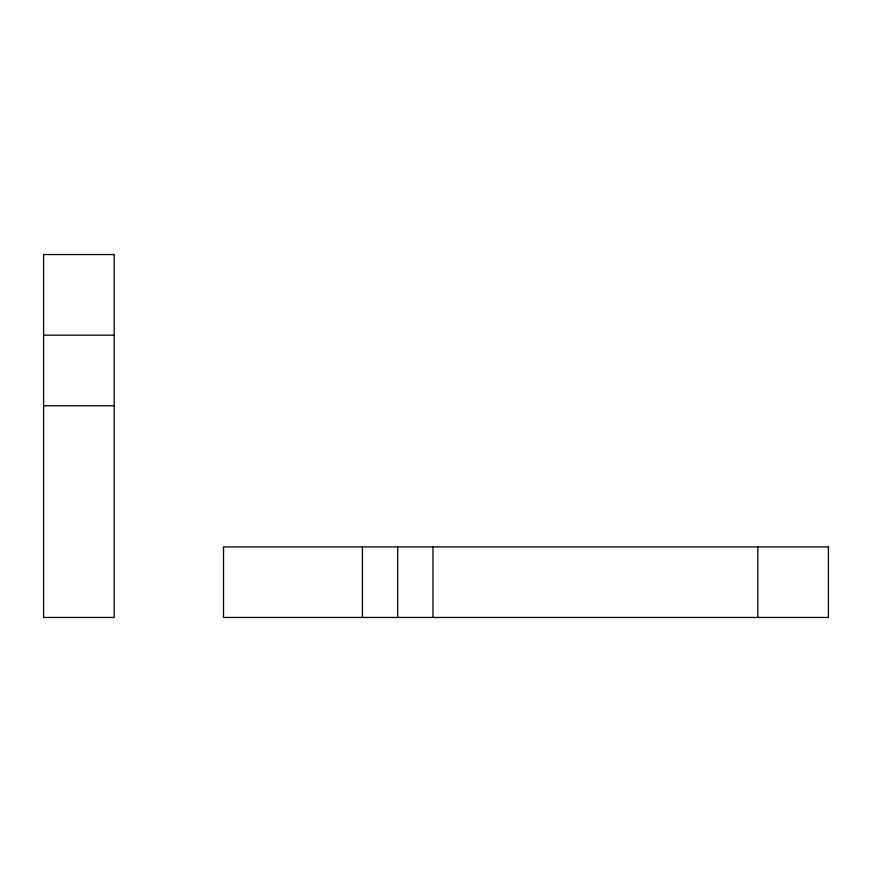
<?xml version="1.0" encoding="UTF-8"?>
<svg xmlns="http://www.w3.org/2000/svg" width="872" height="872" viewBox="0 0 872 872"><rect width="100%" height="100%" fill="white"/><g stroke="black" fill="none" stroke-linecap="round" stroke-linejoin="round"><path stroke-width="1.31" d="M43.6 335.186L114.167 335.186M43.6 405.753L114.167 405.753M757.833 546.897L757.833 617.463M432.981 546.897L432.981 617.463M397.697 546.897L397.697 617.463M362.414 546.897L362.414 617.463M114.167 254.537L43.6 254.537L43.6 617.463L114.167 617.463L114.167 254.537M828.4 546.897L223.537 546.897L223.537 617.463L828.4 617.463L828.4 546.897"/></g></svg>
